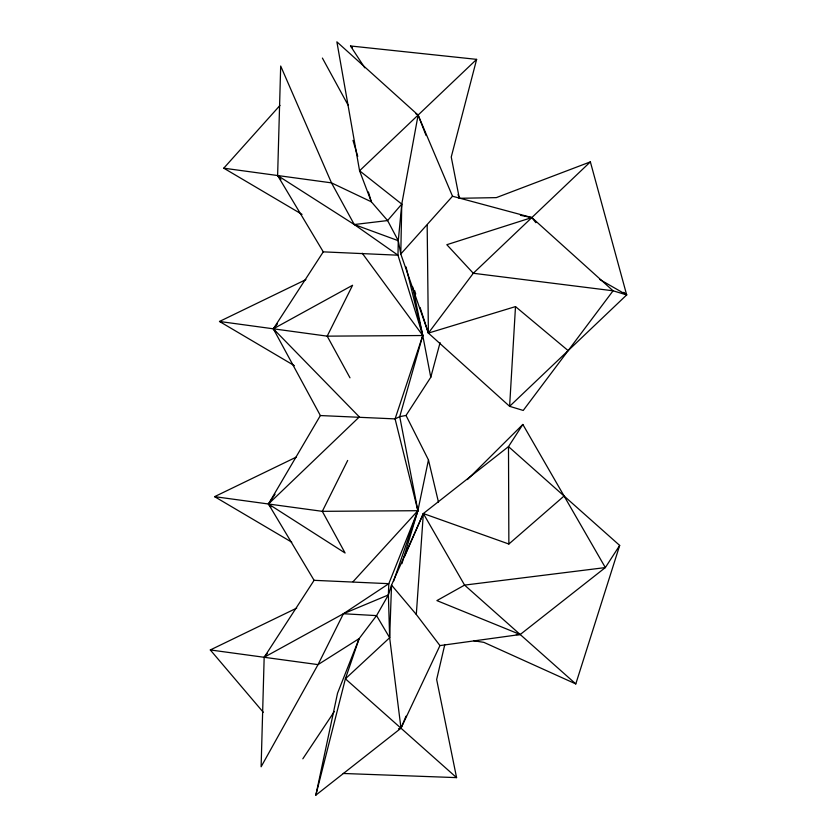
<?xml version="1.0" encoding="UTF-8"?>
<svg xmlns="http://www.w3.org/2000/svg" width="837" height="837" viewBox="0 0 837 837"><rect width="100%" height="100%" fill="white"/><g stroke="black" fill="none" stroke-linecap="round" stroke-linejoin="round"><path stroke-width="1.26" d="M535.879 222.684L531.84 217.578L446.832 244.707L473.303 273.27L613.071 290.795L531.84 217.578L452.514 196.235L400.787 253.998L398.276 240.711L387.594 220.56L371.346 201.811L359.575 170.769L336.882 41.85L418.113 115.067L401.77 204.092L400.787 253.998L428.387 333.095L509.618 406.322L523.23 410.444L613.071 290.795L626.683 294.917L509.618 406.322L515.498 306.604L428.387 333.095L420.069 307.441M398.276 240.711L397.983 255.201L422.769 335.522L430.773 377.288L406.018 415.455L399.73 416.648L395.085 418.898L320.372 415.55L273.343 328.815L323.27 251.853L397.983 255.201L354.271 224.536L277.622 175.519L280.688 66.029L331.483 182.864L354.271 224.536L398.276 240.711L401.77 204.092L359.575 170.769L476.64 59.364L350.494 45.972L364.754 67.818M398.485 728.765L400.986 728.221L389.655 637.731L391.538 585.094L423.344 513.541L508.488 446.613L522.843 424.453L605.339 567.58L520.195 634.519L439.959 645.589L400.986 728.221L315.842 795.15L337.531 693.224L359.146 638.6L376.556 615.613L388.378 594.94L391.538 585.094L416.303 614.484L439.959 645.589M315.842 795.15L345.388 678.807L389.655 637.731L388.378 594.94L388.807 583.682L417.872 510.706L428.46 459.921L406.018 415.455M416.303 614.484L423.344 513.541L508.865 544.029L564.086 496.017M444.813 644.5L436.652 679.498L456.583 777.625L343.212 773.472M476.64 59.364L451.248 157.011L459.325 198.296L496.31 197.626L590.367 161.876L626.683 294.917L599.752 279.464M430.773 377.288L440.084 342.615M473.815 640.765L483.891 642.366L575.793 683.923L619.683 545.431L508.488 446.613L508.865 544.029M393.453 581.433L417.872 510.706L399.73 416.648L422.769 335.522L412.693 286.955M401.906 563.678L417.872 510.706L395.085 418.898L422.769 335.522L406.039 266.93M400.986 728.221L406.029 716.158M404.637 556.417L423.344 513.541L464.587 585.105L575.793 683.923M347.679 460.455L322.308 511.334L345.095 553.006L268.447 504L320.372 415.55M388.378 594.94L343.4 613.741L318.029 664.62L261.113 766.776L264.168 657.286L314.095 580.323L388.807 583.682L343.4 613.741L264.168 657.286L267.516 653.299M619.683 545.431L605.339 567.58L464.587 585.105L436.893 600.6L520.195 634.519L516.303 634.561M302.827 758.803L334.35 711.502M275.049 494.269L268.447 504L314.095 580.323M277.528 323.835L273.343 328.815L275.624 331.944M401.77 204.092L387.594 220.56L354.271 224.536M302.042 214.377L223.772 168.185L280.008 105.399M353.057 581.694L417.872 510.706L322.308 511.334L214.596 496.655L296.319 457.086M467.391 479.591L522.843 424.453M590.367 161.876L473.303 273.27L428.387 333.095L427.173 225.279M294.404 365.685L219.493 321.471L305.882 279.631M263.299 712.297L210.317 649.951L296.706 608.112M343.4 613.741L376.556 615.613L389.655 637.731M223.772 168.185L331.483 182.864L371.346 201.811L368.406 191.987M219.493 321.471L327.194 336.15L422.769 335.522L362.233 253.224M210.317 649.951L318.029 664.62L359.146 638.6L345.388 678.807L456.583 777.625M520.415 215.308L531.84 217.578M415.895 113.822L418.113 115.067L452.514 196.235M214.596 496.655L291.747 542.188M515.498 306.604L568.156 350.619M350.494 45.972L352.429 47.719M623.785 292.301L626.683 294.917M280.929 179.505L277.622 175.519L323.27 251.853M270.926 506.981L268.447 504L359.335 416.92L273.343 328.815L352.576 285.271L327.194 336.15L349.992 377.822M322.402 58.067L348.035 105.043M418.113 115.067L426.096 135.531M458.048 194.644L459.325 198.296M414.535 290.334L415.717 293.996M352.973 140.375L357.744 156.352M428.46 459.921L438.483 502.19"/></g></svg>
